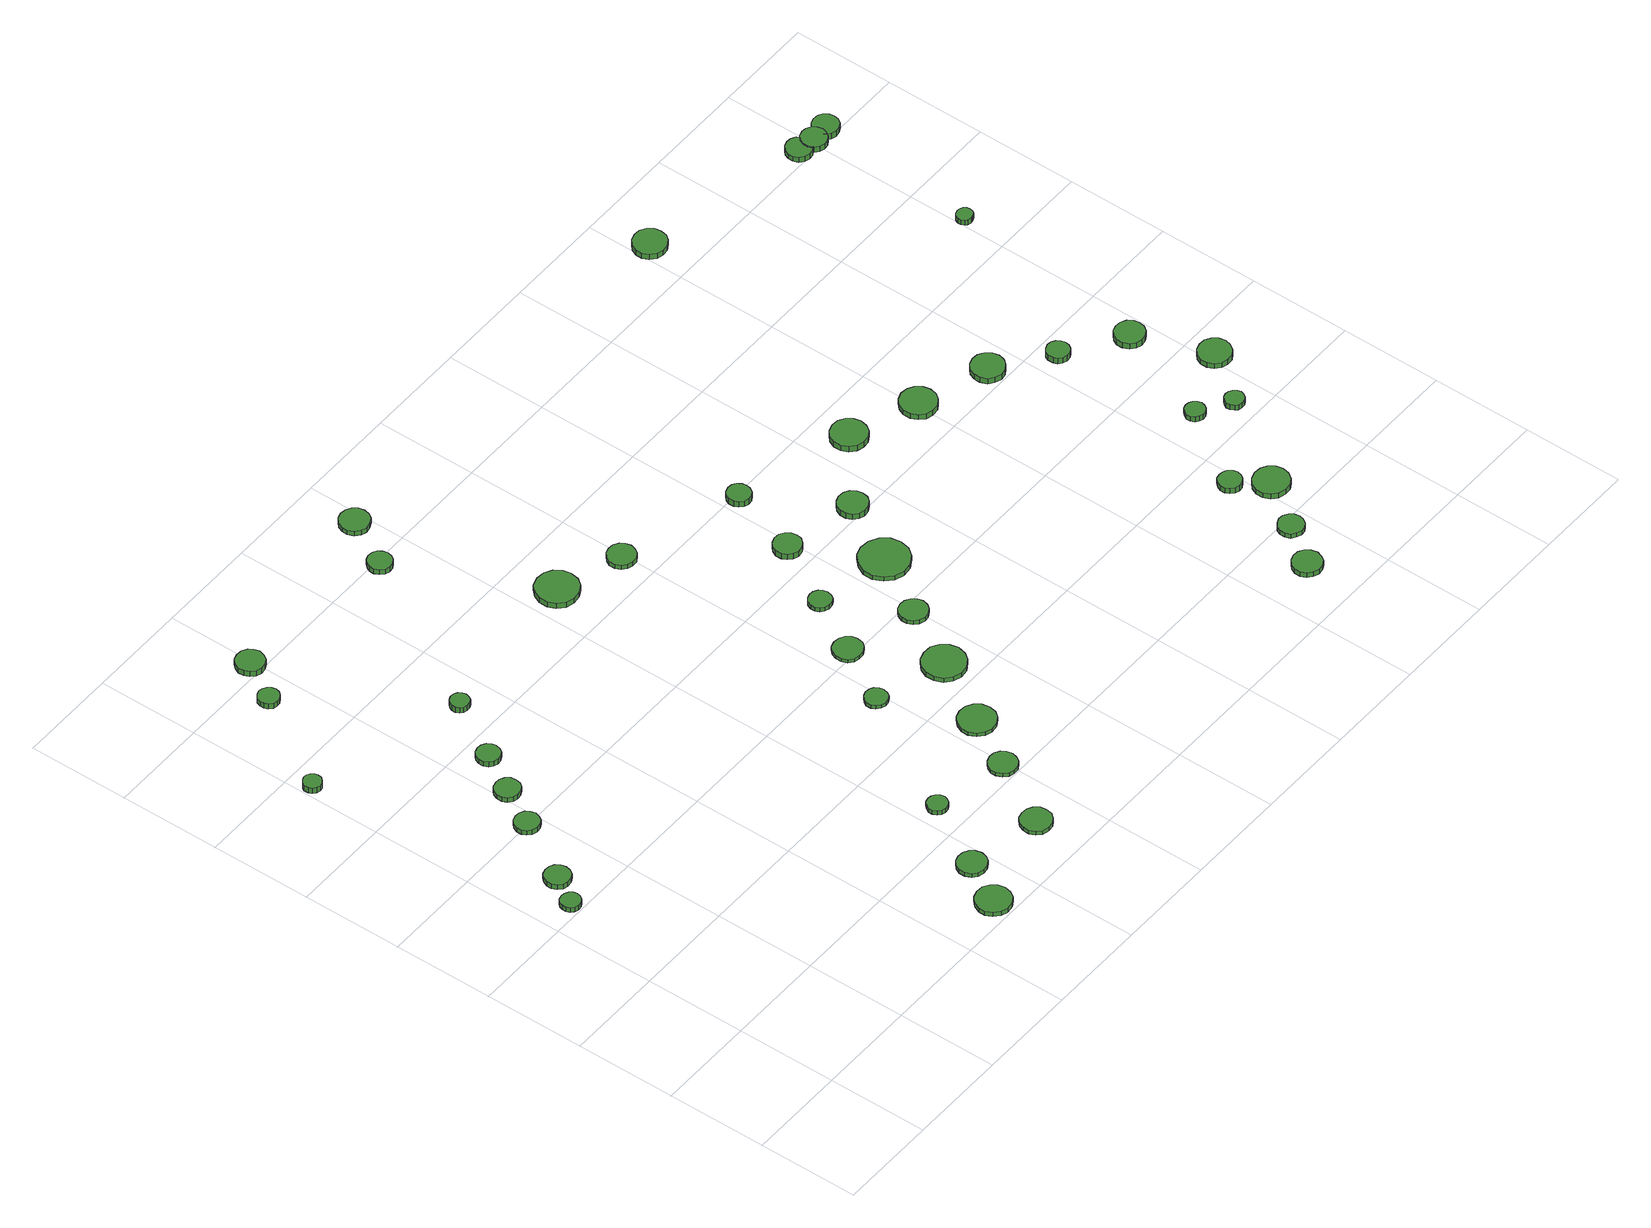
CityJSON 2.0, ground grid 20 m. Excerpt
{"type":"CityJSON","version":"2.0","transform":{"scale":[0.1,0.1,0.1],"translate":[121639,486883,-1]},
"CityObjects":{
"tree1":{"type":"SolitaryVegetationObject","attributes":{"function":"something"},"geometry":[{"type":"MultiSurface","lod":"1","boundaries":[[[0,1,2,3,4,5,6,7,8,9,10,11,12,13,14]],[[15,16,17,18,19,20,21,22,23,24,25,26,27,28,29]],[[0,29,28,1]],[[1,28,27,2]],[[2,27,26,3]],[[3,26,25,4]],[[4,25,24,5]],[[5,24,23,6]],[[6,23,22,7]],[[7,22,21,8]],[[8,21,20,9]],[[9,20,19,10]],[[10,19,18,11]],[[11,18,17,12]],[[12,17,16,13]],[[13,16,15,14]],[[14,15,29,0]]]}]},
"tree2":{"type":"SolitaryVegetationObject","attributes":{"function":"something"},"geometry":[{"type":"MultiSurface","lod":"1","boundaries":[[[30,31,32,33,34,35,36,37,38,39,40,41,42,43,44]],[[45,46,47,48,49,50,51,52,53,54,55,56,57,58,59]],[[30,59,58,31]],[[31,58,57,32]],[[32,57,56,33]],[[33,56,55,34]],[[34,55,54,35]],[[35,54,53,36]],[[36,53,52,37]],[[37,52,51,38]],[[38,51,50,39]],[[39,50,49,40]],[[40,49,48,41]],[[41,48,47,42]],[[42,47,46,43]],[[43,46,45,44]],[[44,45,59,30]]]}]},
"tree3":{"type":"SolitaryVegetationObject","attributes":{"function":"something"},"geometry":[{"type":"MultiSurface","lod":"1","boundaries":[[[60,61,62,63,64,65,66,67,68,69,70,71,72,73,74]],[[75,76,77,78,79,80,81,82,83,84,85,86,87,88,89]],[[60,89,88,61]],[[61,88,87,62]],[[62,87,86,63]],[[63,86,85,64]],[[64,85,84,65]],[[65,84,83,66]],[[66,83,82,67]],[[67,82,81,68]],[[68,81,80,69]],[[69,80,79,70]],[[70,79,78,71]],[[71,78,77,72]],[[72,77,76,73]],[[73,76,75,74]],[[74,75,89,60]]]}]},
"tree4":{"type":"SolitaryVegetationObject","attributes":{"function":"something"},"geometry":[{"type":"MultiSurface","lod":"1","boundaries":[[[90,91,92,93,94,95,96,97,98,99,100,101,102,103,104]],[[105,106,107,108,109,110,111,112,113,114,115,116,117,118,119]],[[90,119,118,91]],[[91,118,117,92]],[[92,117,116,93]],[[93,116,115,94]],[[94,115,114,95]],[[95,114,113,96]],[[96,113,112,97]],[[97,112,111,98]],[[98,111,110,99]],[[99,110,109,100]],[[100,109,108,101]],[[101,108,107,102]],[[102,107,106,103]],[[103,106,105,104]],[[104,105,119,90]]]}]},
"tree5":{"type":"SolitaryVegetationObject","attributes":{"function":"something"},"geometry":[{"type":"MultiSurface","lod":"1","boundaries":[[[120,121,122,123,124,125,126,127,128,129,130,131,132,133,134]],[[135,136,137,138,139,140,141,142,143,144,145,146,147,148,149]],[[120,149,148,121]],[[121,148,147,122]],[[122,147,146,123]],[[123,146,145,124]],[[124,145,144,125]],[[125,144,143,126]],[[126,143,142,127]],[[127,142,141,128]],[[128,141,140,129]],[[129,140,139,130]],[[130,139,138,131]],[[131,138,137,132]],[[132,137,136,133]],[[133,136,135,134]],[[134,135,149,120]]]}]},
"tree6":{"type":"SolitaryVegetationObject","attributes":{"function":"something"},"geometry":[{"type":"MultiSurface","lod":"1","boundaries":[[[150,151,152,153,154,155,156,157,158,159,160,161,162,163,164]],[[165,166,167,168,169,170,171,172,173,174,175,176,177,178,179]],[[150,179,178,151]],[[151,178,177,152]],[[152,177,176,153]],[[153,176,175,154]],[[154,175,174,155]],[[155,174,173,156]],[[156,173,172,157]],[[157,172,171,158]],[[158,171,170,159]],[[159,170,169,160]],[[160,169,168,161]],[[161,168,167,162]],[[162,167,166,163]],[[163,166,165,164]],[[164,165,179,150]]]}]},
"tree7":{"type":"SolitaryVegetationObject","attributes":{"function":"something"},"geometry":[{"type":"MultiSurface","lod":"1","boundaries":[[[180,181,182,183,184,185,186,187,188,189,190,191,192,193,194]],[[195,196,197,198,199,200,201,202,203,204,205,206,207,208,209]],[[180,209,208,181]],[[181,208,207,182]],[[182,207,206,183]],[[183,206,205,184]],[[184,205,204,185]],[[185,204,203,186]],[[186,203,202,187]],[[187,202,201,188]],[[188,201,200,189]],[[189,200,199,190]],[[190,199,198,191]],[[191,198,197,192]],[[192,197,196,193]],[[193,196,195,194]],[[194,195,209,180]]]}]},
"tree8":{"type":"SolitaryVegetationObject","attributes":{"function":"something"},"geometry":[{"type":"MultiSurface","lod":"1","boundaries":[[[210,211,212,213,214,215,216,217,218,219,220,221,222,223,224]],[[225,226,227,228,229,230,231,232,233,234,235,236,237,238,239]],[[210,239,238,211]],[[211,238,237,212]],[[212,237,236,213]],[[213,236,235,214]],[[214,235,234,215]],[[215,234,233,216]],[[216,233,232,217]],[[217,232,231,218]],[[218,231,230,219]],[[219,230,229,220]],[[220,229,228,221]],[[221,228,227,222]],[[222,227,226,223]],[[223,226,225,224]],[[224,225,239,210]]]}]},
"tree9":{"type":"SolitaryVegetationObject","attributes":{"function":"something"},"geometry":[{"type":"MultiSurface","lod":"1","boundaries":[[[240,241,242,243,244,245,246,247,248,249,250,251,252,253,254]],[[255,256,257,258,259,260,261,262,263,264,265,266,267,268,269]],[[240,269,268,241]],[[241,268,267,242]],[[242,267,266,243]],[[243,266,265,244]],[[244,265,264,245]],[[245,264,263,246]],[[246,263,262,247]],[[247,262,261,248]],[[248,261,260,249]],[[249,260,259,250]],[[250,259,258,251]],[[251,258,257,252]],[[252,257,256,253]],[[253,256,255,254]],[[254,255,269,240]]]}]},
"tree10":{"type":"SolitaryVegetationObject","attributes":{"function":"something"},"geometry":[{"type":"MultiSurface","lod":"1","boundaries":[[[270,271,272,273,274,275,276,277,278,279,280,281,282,283,284]],[[285,286,287,288,289,290,291,292,293,294,295,296,297,298,299]],[[270,299,298,271]],[[271,298,297,272]],[[272,297,296,273]],[[273,296,295,274]],[[274,295,294,275]],[[275,294,293,276]],[[276,293,292,277]],[[277,292,291,278]],[[278,291,290,279]],[[279,290,289,280]],[[280,289,288,281]],[[281,288,287,282]],[[282,287,286,283]],[[283,286,285,284]],[[284,285,299,270]]]}]},
"tree11":{"type":"SolitaryVegetationObject","attributes":{"function":"something"},"geometry":[{"type":"MultiSurface","lod":"1","boundaries":[[[300,301,302,303,304,305,306,307,308,309,310,311,312,313,314]],[[315,316,317,318,319,320,321,322,323,324,325,326,327,328,329]],[[300,329,328,301]],[[301,328,327,302]],[[302,327,326,303]],[[303,326,325,304]],[[304,325,324,305]],[[305,324,323,306]],[[306,323,322,307]],[[307,322,321,308]],[[308,321,320,309]],[[309,320,319,310]],[[310,319,318,311]],[[311,318,317,312]],[[312,317,316,313]],[[313,316,315,314]],[[314,315,329,300]]]}]},
"tree12":{"type":"SolitaryVegetationObject","attributes":{"function":"something"},"geometry":[{"type":"MultiSurface","lod":"1","boundaries":[[[330,331,332,333,334,335,336,337,338,339,340,341,342,343,344]],[[345,346,347,348,349,350,351,352,353,354,355,356,357,358,359]],[[330,359,358,331]],[[331,358,357,332]],[[332,357,356,333]],[[333,356,355,334]],[[334,355,354,335]],[[335,354,353,336]],[[336,353,352,337]],[[337,352,351,338]],[[338,351,350,339]],[[339,350,349,340]],[[340,349,348,341]],[[341,348,347,342]],[[342,347,346,343]],[[343,346,345,344]],[[344,345,359,330]]]}]},
"tree13":{"type":"SolitaryVegetationObject","attributes":{"function":"something"},"geometry":[{"type":"MultiSurface","lod":"1","boundaries":[[[360,361,362,363,364,365,366,367,368,369,370,371,372,373,374]],[[375,376,377,378,379,380,381,382,383,384,385,386,387,388,389]],[[360,389,388,361]],[[361,388,387,362]],[[362,387,386,363]],[[363,386,385,364]],[[364,385,384,365]],[[365,384,383,366]],[[366,383,382,367]],[[367,382,381,368]],[[368,381,380,369]],[[369,380,379,370]],[[370,379,378,371]],[[371,378,377,372]],[[372,377,376,373]],[[373,376,375,374]],[[374,375,389,360]]]}]},
"tree14":{"type":"SolitaryVegetationObject","attributes":{"function":"something"},"geometry":[{"type":"MultiSurface","lod":"1","boundaries":[[[390,391,392,393,394,395,396,397,398,399,400,401,402,403,404]],[[405,406,407,408,409,410,411,412,413,414,415,416,417,418,419]],[[390,419,418,391]],[[391,418,417,392]],[[392,417,416,393]],[[393,416,415,394]],[[394,415,414,395]],[[395,414,413,396]],[[396,413,412,397]],[[397,412,411,398]],[[398,411,410,399]],[[399,410,409,400]],[[400,409,408,401]],[[401,408,407,402]],[[402,407,406,403]],[[403,406,405,404]],[[404,405,419,390]]]}]},
"tree15":{"type":"SolitaryVegetationObject","attributes":{"function":"something"},"geometry":[{"type":"MultiSurface","lod":"1","boundaries":[[[420,421,422,423,424,425,426,427,428,429,430,431,432,433,434]],[[435,436,437,438,439,440,441,442,443,444,445,446,447,448,449]],[[420,449,448,421]],[[421,448,447,422]],[[422,447,446,423]],[[423,446,445,424]],[[424,445,444,425]],[[425,444,443,426]],[[426,443,442,427]],[[427,442,441,428]],[[428,441,440,429]],[[429,440,439,430]],[[430,439,438,431]],[[431,438,437,432]],[[432,437,436,433]],[[433,436,435,434]],[[434,435,449,420]]]}]},
"tree16":{"type":"SolitaryVegetationObject","attributes":{"function":"something"},"geometry":[{"type":"MultiSurface","lod":"1","boundaries":[[[450,451,452,453,454,455,456,457,458,459,460,461,462,463,464]],[[465,466,467,468,469,470,471,472,473,474,475,476,477,478,479]],[[450,479,478,451]],[[451,478,477,452]],[[452,477,476,453]],[[453,476,475,454]],[[454,475,474,455]],[[455,474,473,456]],[[456,473,472,457]],[[457,472,471,458]],[[458,471,470,459]],[[459,470,469,460]],[[460,469,468,461]],[[461,468,467,462]],[[462,467,466,463]],[[463,466,465,464]],[[464,465,479,450]]]}]},
"tree17":{"type":"SolitaryVegetationObject","attributes":{"function":"something"},"geometry":[{"type":"MultiSurface","lod":"1","boundaries":[[[480,481,482,483,484,485,486,487,488,489,490,491,492,493,494]],[[495,496,497,498,499,500,501,502,503,504,505,506,507,508,509]],[[480,509,508,481]],[[481,508,507,482]],[[482,507,506,483]],[[483,506,505,484]],[[484,505,504,485]],[[485,504,503,486]],[[486,503,502,487]],[[487,502,501,488]],[[488,501,500,489]],[[489,500,499,490]],[[490,499,498,491]],[[491,498,497,492]],[[492,497,496,493]],[[493,496,495,494]],[[494,495,509,480]]]}]},
"tree18":{"type":"SolitaryVegetationObject","attributes":{"function":"something"},"geometry":[{"type":"MultiSurface","lod":"1","boundaries":[[[510,511,512,513,514,515,516,517,518,519,520,521,522,523,524]],[[525,526,527,528,529,530,531,532,533,534,535,536,537,538,539]],[[510,539,538,511]],[[511,538,537,512]],[[512,537,536,513]],[[513,536,535,514]],[[514,535,534,515]],[[515,534,533,516]],[[516,533,532,517]],[[517,532,531,518]],[[518,531,530,519]],[[519,530,529,520]],[[520,529,528,521]],[[521,528,527,522]],[[522,527,526,523]],[[523,526,525,524]],[[524,525,539,510]]]}]},
"tree19":{"type":"SolitaryVegetationObject","attributes":{"function":"something"},"geometry":[{"type":"MultiSurface","lod":"1","boundaries":[[[540,541,542,543,544,545,546,547,548,549,550,551,552,553,554]],[[555,556,557,558,559,560,561,562,563,564,565,566,567,568,569]],[[540,569,568,541]],[[541,568,567,542]],[[542,567,566,543]],[[543,566,565,544]],[[544,565,564,545]],[[545,564,563,546]],[[546,563,562,547]],[[547,562,561,548]],[[548,561,560,549]],[[549,560,559,550]],[[550,559,558,551]],[[551,558,557,552]],[[552,557,556,553]],[[553,556,555,554]],[[554,555,569,540]]]}]},
"tree20":{"type":"SolitaryVegetationObject","attributes":{"function":"something"},"geometry":[{"type":"MultiSurface","lod":"1","boundaries":[[[570,571,572,573,574,575,576,577,578,579,580,581,582,583,584]],[[585,586,587,588,589,590,591,592,593,594,595,596,597,598,599]],[[570,599,598,571]],[[571,598,597,572]],[[572,597,596,573]],[[573,596,595,574]],[[574,595,594,575]],[[575,594,593,576]],[[576,593,592,577]],[[577,592,591,578]],[[578,591,590,579]],[[579,590,589,580]],[[580,589,588,581]],[[581,588,587,582]],[[582,587,586,583]],[[583,586,585,584]],[[584,585,599,570]]]}]},
"tree21":{"type":"SolitaryVegetationObject","attributes":{"function":"something"},"geometry":[{"type":"MultiSurface","lod":"1","boundaries":[[[600,601,602,603,604,605,606,607,608,609,610,611,612,613,614]],[[615,616,617,618,619,620,621,622,623,624,625,626,627,628,629]],[[600,629,628,601]],[[601,628,627,602]],[[602,627,626,603]],[[603,626,625,604]],[[604,625,624,605]],[[605,624,623,606]],[[606,623,622,607]],[[607,622,621,608]],[[608,621,620,609]],[[609,620,619,610]],[[610,619,618,611]],[[611,618,617,612]],[[612,617,616,613]],[[613,616,615,614]],[[614,615,629,600]]]}]},
"tree22":{"type":"SolitaryVegetationObject","attributes":{"function":"something"},"geometry":[{"type":"MultiSurface","lod":"1","boundaries":[[[630,631,632,633,634,635,636,637,638,639,640,641,642,643,644]],[[645,646,647,648,649,650,651,652,653,654,655,656,657,658,659]],[[630,659,658,631]],[[631,658,657,632]],[[632,657,656,633]],[[633,656,655,634]],[[634,655,654,635]],[[635,654,653,636]],[[636,653,652,637]],[[637,652,651,638]],[[638,651,650,639]],[[639,650,649,640]],[[640,649,648,641]],[[641,648,647,642]],[[642,647,646,643]],[[643,646,645,644]],[[644,645,659,630]]]}]},
"tree23":{"type":"SolitaryVegetationObject","attributes":{"function":"something"},"geometry":[{"type":"MultiSurface","lod":"1","boundaries":[[[660,661,662,663,664,665,666,667,668,669,670,671,672,673,674]],[[675,676,677,678,679,680,681,682,683,684,685,686,687,688,689]],[[660,689,688,661]],[[661,688,687,662]],[[662,687,686,663]],[[663,686,685,664]],[[664,685,684,665]],[[665,684,683,666]],[[666,683,682,667]],[[667,682,681,668]],[[668,681,680,669]],[[669,680,679,670]],[[670,679,678,671]],[[671,678,677,672]],[[672,677,676,673]],[[673,676,675,674]],[[674,675,689,660]]]}]},
"tree24":{"type":"SolitaryVegetationObject","attributes":{"function":"something"},"geometry":[{"type":"MultiSurface","lod":"1","boundaries":[[[690,691,692,693,694,695,696,697,698,699,700,701,702,703,704]],[[705,706,707,708,709,710,711,712,713,714,715,716,717,718,719]],[[690,719,718,691]],[[691,718,717,692]],[[692,717,716,693]],[[693,716,715,694]],[[694,715,714,695]],[[695,714,713,696]],[[696,713,712,697]],[[697,712,711,698]],[[698,711,710,699]],[[699,710,709,700]],[[700,709,708,701]],[[701,708,707,702]],[[702,707,706,703]],[[703,706,705,704]],[[704,705,719,690]]]}]},
"tree25":{"type":"SolitaryVegetationObject","attributes":{"function":"something"},"geometry":[{"type":"MultiSurface","lod":"1","boundaries":[[[720,721,722,723,724,725,726,727,728,729,730,731,732,733,734]],[[735,736,737,738,739,740,741,742,743,744,745,746,747,748,749]],[[720,749,748,721]],[[721,748,747,722]],[[722,747,746,723]],[[723,746,745,724]],[[724,745,744,725]],[[725,744,743,726]],[[726,743,742,727]],[[727,742,741,728]],[[728,741,740,729]],[[729,740,739,730]],[[730,739,738,731]],[[731,738,737,732]],[[732,737,736,733]],[[733,736,735,734]],[[734,735,749,720]]]}]},
"tree26":{"type":"SolitaryVegetationObject","attributes":{"function":"something"},"geometry":[{"type":"MultiSurface","lod":"1","boundaries":[[[750,751,752,753,754,755,756,757,758,759,760,761,762,763,764]],[[765,766,767,768,769,770,771,772,773,774,775,776,777,778,779]],[[750,779,778,751]],[[751,778,777,752]],[[752,777,776,753]],[[753,776,775,754]],[[754,775,774,755]],[[755,774,773,756]],[[756,773,772,757]],[[757,772,771,758]],[[758,771,770,759]],[[759,770,769,760]],[[760,769,768,761]],[[761,768,767,762]],[[762,767,766,763]],[[763,766,765,764]],[[764,765,779,750]]]}]},
"tree27":{"type":"SolitaryVegetationObject","attributes":{"function":"something"},"geometry":[{"type":"MultiSurface","lod":"1","boundaries":[[[780,781,782,783,784,785,786,787,788,789,790,791,792,793,794]],[[795,796,797,798,799,800,801,802,803,804,805,806,807,808,809]],[[780,809,808,781]],[[781,808,807,782]],[[782,807,806,783]],[[783,806,805,784]],[[784,805,804,785]],[[785,804,803,786]],[[786,803,802,787]],[[787,802,801,788]],[[788,801,800,789]],[[789,800,799,790]],[[790,799,798,791]],[[791,798,797,792]],[[792,797,796,793]],[[793,796,795,794]],[[794,795,809,780]]]}]},
"tree28":{"type":"SolitaryVegetationObject","attributes":{"function":"something"},"geometry":[{"type":"MultiSurface","lod":"1","boundaries":[[[810,811,812,813,814,815,816,817,818,819,820,821,822,823,824]],[[825,826,827,828,829,830,831,832,833,834,835,836,837,838,839]],[[810,839,838,811]],[[811,838,837,812]],[[812,837,836,813]],[[813,836,835,814]],[[814,835,834,815]],[[815,834,833,816]],[[816,833,832,817]],[[817,832,831,818]],[[818,831,830,819]],[[819,830,829,820]],[[820,829,828,821]],[[821,828,827,822]],[[822,827,826,823]],[[823,826,825,824]],[[824,825,839,810]]]}]},
"tree29":{"type":"SolitaryVegetationObject","attributes":{"function":"something"},"geometry":[{"type":"MultiSurface","lod":"1","boundaries":[[[840,841,842,843,844,845,846,847,848,849,850,851,852,853,854]],[[855,856,857,858,859,860,861,862,863,864,865,866,867,868,869]],[[840,869,868,841]],[[841,868,867,842]],[[842,867,866,843]],[[843,866,865,844]],[[844,865,864,845]],[[845,864,863,846]],[[846,863,862,847]],[[847,862,861,848]],[[848,861,860,849]],[[849,860,859,850]],[[850,859,858,851]],[[851,858,857,852]],[[852,857,856,853]],[[853,856,855,854]],[[854,855,869,840]]]}]},
"tree30":{"type":"SolitaryVegetationObject","attributes":{"function":"something"},"geometry":[{"type":"MultiSurface","lod":"1","boundaries":[[[870,871,872,873,874,875,876,877,878,879,880,881,882,883,884]],[[885,886,887,888,889,890,891,892,893,894,895,896,897,898,899]],[[870,899,898,871]],[[871,898,897,872]],[[872,897,896,873]],[[873,896,895,874]],[[874,895,894,875]],[[875,894,893,876]],[[876,893,892,877]],[[877,892,891,878]],[[878,891,890,879]],[[879,890,889,880]],[[880,889,888,881]],[[881,888,887,882]],[[882,887,886,883]],[[883,886,885,884]],[[884,885,899,870]]]}]},
"tree31":{"type":"SolitaryVegetationObject","attributes":{"function":"something"},"geometry":[{"type":"MultiSurface","lod":"1","boundaries":[[[900,901,902,903,904,905,906,907,908,909,910,911,912,913,914]],[[915,916,917,918,919,920,921,922,923,924,925,926,927,928,929]],[[900,929,928,901]],[[901,928,927,902]],[[902,927,926,903]],[[903,926,925,904]],[[904,925,924,905]],[[905,924,923,906]],[[906,923,922,907]],[[907,922,921,908]],[[908,921,920,909]],[[909,920,919,910]],[[910,919,918,911]],[[911,918,917,912]],[[912,917,916,913]],[[913,916,915,914]],[[914,915,929,900]]]}]},
"tree32":{"type":"SolitaryVegetationObject","attributes":{"function":"something"},"geometry":[{"type":"MultiSurface","lod":"1","boundaries":[[[930,931,932,933,934,935,936,937,938,939,940,941,942,943,944]],[[945,946,947,948,949,950,951,952,953,954,955,956,957,958,959]],[[930,959,958,931]],[[931,958,957,932]],[[932,957,956,933]],[[933,956,955,934]],[[934,955,954,935]],[[935,954,953,936]],[[936,953,952,937]],[[937,952,951,938]],[[938,951,950,939]],[[939,950,949,940]],[[940,949,948,941]],[[941,948,947,942]],[[942,947,946,943]],[[943,946,945,944]],[[944,945,959,930]]]}]},
"tree33":{"type":"SolitaryVegetationObject","attributes":{"function":"something"},"geometry":[{"type":"MultiSurface","lod":"1","boundaries":[[[960,961,962,963,964,965,966,967,968,969,970,971,972,973,974]],[[975,976,977,978,979,980,981,982,983,984,985,986,987,988,989]],[[960,989,988,961]],[[961,988,987,962]],[[962,987,986,963]],[[963,986,985,964]],[[964,985,984,965]],[[965,984,983,966]],[[966,983,982,967]],[[967,982,981,968]],[[968,981,980,969]],[[969,980,979,970]],[[970,979,978,971]],[[971,978,977,972]],[[972,977,976,973]],[[973,976,975,974]],[[974,975,989,960]]]}]},
"tree34":{"type":"SolitaryVegetationObject","attributes":{"function":"something"},"geometry":[{"type":"MultiSurface","lod":"1","boundaries":[[[990,991,992,993,994,995,996,997,998,999,1000,1001,1002,1003,1004]],[[1005,1006,1007,1008,1009,1010,1011,1012,1013,1014,1015,1016,1017,1018,1019]],[[990,1019,1018,991]],[[991,1018,1017,992]],[[992,1017,1016,993]],[[993,1016,1015,994]],[[994,1015,1014,995]],[[995,1014,1013,996]],[[996,1013,1012,997]],[[997,1012,1011,998]],[[998,1011,1010,999]],[[999,1010,1009,1000]],[[1000,1009,1008,1001]],[[1001,1008,1007,1002]],[[1002,1007,1006,1003]],[[1003,1006,1005,1004]],[[1004,1005,1019,990]]]}]},
"tree35":{"type":"SolitaryVegetationObject","attributes":{"function":"something"},"geometry":[{"type":"MultiSurface","lod":"1","boundaries":[[[1020,1021,1022,1023,1024,1025,1026,1027,1028,1029,1030,1031,1032,1033,1034]],[[1035,1036,1037,1038,1039,1040,1041,1042,1043,1044,1045,1046,1047,1048,1049]],[[1020,1049,1048,1021]],[[1021,1048,1047,1022]],[[1022,1047,1046,1023]],[[1023,1046,1045,1024]],[[1024,1045,1044,1025]],[[1025,1044,1043,1026]],[[1026,1043,1042,1027]],[[1027,1042,1041,1028]],[[1028,1041,1040,1029]],[[1029,1040,1039,1030]],[[1030,1039,1038,1031]],[[1031,1038,1037,1032]],[[1032,1037,1036,1033]],[[1033,1036,1035,1034]],[[1034,1035,1049,1020]]]}]},
"tree36":{"type":"SolitaryVegetationObject","attributes":{"function":"something"},"geometry":[{"type":"MultiSurface","lod":"1","boundaries":[[[1050,1051,1052,1053,1054,1055,1056,1057,1058,1059,1060,1061,1062,1063,1064]],[[1065,1066,1067,1068,1069,1070,1071,1072,1073,1074,1075,1076,1077,1078,1079]],[[1050,1079,1078,1051]],[[1051,1078,1077,1052]],[[1052,1077,1076,1053]],[[1053,1076,1075,1054]],[[1054,1075,1074,1055]],[[1055,1074,1073,1056]],[[1056,1073,1072,1057]],[[1057,1072,1071,1058]],[[1058,1071,1070,1059]],[[1059,1070,1069,1060]],[[1060,1069,1068,1061]],[[1061,1068,1067,1062]],[[1062,1067,1066,1063]],[[1063,1066,1065,1064]],[[1064,1065,1079,1050]]]}]},
"tree37":{"type":"SolitaryVegetationObject","attributes":{"function":"something"},"geometry":[{"type":"MultiSurface","lod":"1","boundaries":[[[1080,1081,1082,1083,1084,1085,1086,1087,1088,1089,1090,1091,1092,1093,1094]],[[1095,1096,1097,1098,1099,1100,1101,1102,1103,1104,1105,1106,1107,1108,1109]],[[1080,1109,1108,1081]],[[1081,1108,1107,1082]],[[1082,1107,1106,1083]],[[1083,1106,1105,1084]],[[1084,1105,1104,1085]],[[1085,1104,1103,1086]],[[1086,1103,1102,1087]],[[1087,1102,1101,1088]],[[1088,1101,1100,1089]],[[1089,1100,1099,1090]],[[1090,1099,1098,1091]],[[1091,1098,1097,1092]],[[1092,1097,1096,1093]],[[1093,1096,1095,1094]],[[1094,1095,1109,1080]]]}]},
"tree38":{"type":"SolitaryVegetationObject","attributes":{"function":"something"},"geometry":[{"type":"MultiSurface","lod":"1","boundaries":[[[1110,1111,1112,1113,1114,1115,1116,1117,1118,1119,1120,1121,1122,1123,1124]],[[1125,1126,1127,1128,1129,1130,1131,1132,1133,1134,1135,1136,1137,1138,1139]],[[1110,1139,1138,1111]],[[1111,1138,1137,1112]],[[1112,1137,1136,1113]],[[1113,1136,1135,1114]],[[1114,1135,1134,1115]],[[1115,1134,1133,1116]],[[1116,1133,1132,1117]],[[1117,1132,1131,1118]],[[1118,1131,1130,1119]],[[1119,1130,1129,1120]],[[1120,1129,1128,1121]],[[1121,1128,1127,1122]],[[1122,1127,1126,1123]],[[1123,1126,1125,1124]],[[1124,1125,1139,1110]]]}]},
"tree39":{"type":"SolitaryVegetationObject","attributes":{"function":"something"},"geometry":[{"type":"MultiSurface","lod":"1","boundaries":[[[1140,1141,1142,1143,1144,1145,1146,1147,1148,1149,1150,1151,1152,1153,1154]],[[1155,1156,1157,1158,1159,1160,1161,1162,1163,1164,1165,1166,1167,1168,1169]],[[1140,1169,1168,1141]],[[1141,1168,1167,1142]],[[1142,1167,1166,1143]],[[1143,1166,1165,1144]],[[1144,1165,1164,1145]],[[1145,1164,1163,1146]],[[1146,1163,1162,1147]],[[1147,1162,1161,1148]],[[1148,1161,1160,1149]],[[1149,1160,1159,1150]],[[1150,1159,1158,1151]],[[1151,1158,1157,1152]],[[1152,1157,1156,1153]],[[1153,1156,1155,1154]],[[1154,1155,1169,1140]]]}]},
"tree40":{"type":"SolitaryVegetationObject","attributes":{"function":"something"},"geometry":[{"type":"MultiSurface","lod":"1","boundaries":[[[1170,1171,1172,1173,1174,1175,1176,1177,1178,1179,1180,1181,1182,1183,1184]],[[1185,1186,1187,1188,1189,1190,1191,1192,1193,1194,1195,1196,1197,1198,1199]],[[1170,1199,1198,1171]],[[1171,1198,1197,1172]],[[1172,1197,1196,1173]],[[1173,1196,1195,1174]],[[1174,1195,1194,1175]],[[1175,1194,1193,1176]],[[1176,1193,1192,1177]],[[1177,1192,1191,1178]],[[1178,1191,1190,1179]],[[1179,1190,1189,1180]],[[1180,1189,1188,1181]],[[1181,1188,1187,1182]],[[1182,1187,1186,1183]],[[1183,1186,1185,1184]],[[1184,1185,1199,1170]]]}]},
"tree41":{"type":"SolitaryVegetationObject","attributes":{"function":"something"},"geometry":[{"type":"MultiSurface","lod":"1","boundaries":[[[1200,1201,1202,1203,1204,1205,1206,1207,1208,1209,1210,1211,1212,1213,1214]],[[1215,1216,1217,1218,1219,1220,1221,1222,1223,1224,1225,1226,1227,1228,1229]],[[1200,1229,1228,1201]],[[1201,1228,1227,1202]],[[1202,1227,1226,1203]],[[1203,1226,1225,1204]],[[1204,1225,1224,1205]],[[1205,1224,1223,1206]],[[1206,1223,1222,1207]],[[1207,1222,1221,1208]],[[1208,1221,1220,1209]],[[1209,1220,1219,1210]],[[1210,1219,1218,1211]],[[1211,1218,1217,1212]],[[1212,1217,1216,1213]],[[1213,1216,1215,1214]],[[1214,1215,1229,1200]]]}]},
"tree42":{"type":"SolitaryVegetationObject","attributes":{"function":"something"},"geometry":[{"type":"MultiSurface","lod":"1","boundaries":[[[1230,1231,1232,1233,1234,1235,1236,1237,1238,1239,1240,1241,1242,1243,1244]],[[1245,1246,1247,1248,1249,1250,1251,1252,1253,1254,1255,1256,1257,1258,1259]],[[1230,1259,1258,1231]],[[1231,1258,1257,1232]],[[1232,1257,1256,1233]],[[1233,1256,1255,1234]],[[1234,1255,1254,1235]],[[1235,1254,1253,1236]],[[1236,1253,1252,1237]],[[1237,1252,1251,1238]],[[1238,1251,1250,1239]],[[1239,1250,1249,1240]],[[1240,1249,1248,1241]],[[1241,1248,1247,1242]],[[1242,1247,1246,1243]],[[1243,1246,1245,1244]],[[1244,1245,1259,1230]]]}]},
"tree43":{"type":"SolitaryVegetationObject","attributes":{"function":"something"},"geometry":[{"type":"MultiSurface","lod":"1","boundaries":[[[1260,1261,1262,1263,1264,1265,1266,1267,1268,1269,1270,1271,1272,1273,1274]],[[1275,1276,1277,1278,1279,1280,1281,1282,1283,1284,1285,1286,1287,1288,1289]],[[1260,1289,1288,1261]],[[1261,1288,1287,1262]],[[1262,1287,1286,1263]],[[1263,1286,1285,1264]],[[1264,1285,1284,1265]],[[1265,1284,1283,1266]],[[1266,1283,1282,1267]],[[1267,1282,1281,1268]],[[1268,1281,1280,1269]],[[1269,1280,1279,1270]],[[1270,1279,1278,1271]],[[1271,1278,1277,1272]],[[1272,1277,1276,1273]],[[1273,1276,1275,1274]],[[1274,1275,1289,1260]]]}]},
"tree44":{"type":"SolitaryVegetationObject","attributes":{"function":"something"},"geometry":[{"type":"MultiSurface","lod":"1","boundaries":[[[1290,1291,1292,1293,1294,1295,1296,1297,1298,1299,1300,1301,1302,1303,1304]],[[1305,1306,1307,1308,1309,1310,1311,1312,1313,1314,1315,1316,1317,1318,1319]],[[1290,1319,1318,1291]],[[1291,1318,1317,1292]],[[1292,1317,1316,1293]],[[1293,1316,1315,1294]],[[1294,1315,1314,1295]],[[1295,1314,1313,1296]],[[1296,1313,1312,1297]],[[1297,1312,1311,1298]],[[1298,1311,1310,1299]],[[1299,1310,1309,1300]],[[1300,1309,1308,1301]],[[1301,1308,1307,1302]],[[1302,1307,1306,1303]],[[1303,1306,1305,1304]],[[1304,1305,1319,1290]]]}]},
"tree45":{"type":"SolitaryVegetationObject","attributes":{"function":"something"},"geometry":[{"type":"MultiSurface","lod":"1","boundaries":[[[1320,1321,1322,1323,1324,1325,1326,1327,1328,1329,1330,1331,1332,1333,1334]],[[1335,1336,1337,1338,1339,1340,1341,1342,1343,1344,1345,1346,1347,1348,1349]],[[1320,1349,1348,1321]],[[1321,1348,1347,1322]],[[1322,1347,1346,1323]],[[1323,1346,1345,1324]],[[1324,1345,1344,1325]],[[1325,1344,1343,1326]],[[1326,1343,1342,1327]],[[1327,1342,1341,1328]],[[1328,1341,1340,1329]],[[1329,1340,1339,1330]],[[1330,1339,1338,1331]],[[1331,1338,1337,1332]],[[1332,1337,1336,1333]],[[1333,1336,1335,1334]],[[1334,1335,1349,1320]]]}]}
},
"vertices":[
[86,623,17],[84,631,17],[79,637,17],[72,641,17],[64,642,17],[56,640,17],[50,634,17],[47,627,17],[47,619,17],[50,611,17],[56,606,17],[64,603,17],[72,604,17],[79,608,17],[84,615,17],[84,615,6],[79,608,6],[72,604,6],[64,603,6],[56,606,6],[50,611,6],[47,619,6],[47,627,6],[50,634,6],[56,640,6],[64,642,6],[72,641,6],[79,637,6],[84,631,6],[86,623,6],
[126,678,17],[124,688,17],[118,697,17],[109,702,17],[98,703,17],[88,700,17],[81,693,17],[76,683,17],[76,673,17],[81,663,17],[88,656,17],[98,653,17],[109,654,17],[118,659,17],[124,668,17],[124,668,6],[118,659,6],[109,654,6],[98,653,6],[88,656,6],[81,663,6],[76,673,6],[76,683,6],[81,693,6],[88,700,6],[98,703,6],[109,702,6],[118,697,6],[124,688,6],[126,678,6],
[40,1156,19],[39,1163,19],[34,1169,19],[28,1173,19],[21,1174,19],[14,1171,19],[8,1166,19],[5,1160,19],[5,1152,19],[8,1145,19],[14,1140,19],[21,1138,19],[28,1139,19],[34,1143,19],[39,1149,19],[39,1149,6],[34,1143,6],[28,1139,6],[21,1138,6],[14,1140,6],[8,1145,6],[5,1152,6],[5,1160,6],[8,1166,6],[14,1171,6],[21,1174,6],[28,1173,6],[34,1169,6],[39,1163,6],[40,1156,6],
[198,800,17],[195,810,17],[190,818,17],[181,823,17],[171,824,17],[161,821,17],[154,814,17],[150,805,17],[150,795,17],[154,786,17],[161,779,17],[171,776,17],[181,777,17],[190,782,17],[195,790,17],[195,790,6],[190,782,6],[181,777,6],[171,776,6],[161,779,6],[154,786,6],[150,795,6],[150,805,6],[154,814,6],[161,821,6],[171,824,6],[181,823,6],[190,818,6],[195,810,6],[198,800,6],
[242,876,17],[240,887,17],[234,895,17],[225,900,17],[215,901,17],[205,898,17],[197,891,17],[193,882,17],[193,871,17],[197,862,17],[205,855,17],[215,852,17],[225,853,17],[234,858,17],[240,866,17],[240,866,6],[234,858,6],[225,853,6],[215,852,6],[205,855,6],[197,862,6],[193,871,6],[193,882,6],[197,891,6],[205,898,6],[215,901,6],[225,900,6],[234,895,6],[240,887,6],[242,876,6],
[551,39,16],[548,53,16],[540,64,16],[528,72,16],[513,73,16],[500,69,16],[489,59,16],[483,46,16],[483,32,16],[489,19,16],[500,9,16],[513,5,16],[528,6,16],[540,13,16],[548,25,16],[548,25,6],[540,13,6],[528,6,6],[513,5,6],[500,9,6],[489,19,6],[483,32,6],[483,46,6],[489,59,6],[500,69,6],[513,73,6],[528,72,6],[540,64,6],[548,53,6],[551,39,6],
[162,1342,20],[160,1350,20],[155,1357,20],[147,1362,20],[139,1363,20],[131,1360,20],[124,1354,20],[121,1346,20],[121,1338,20],[124,1330,20],[131,1324,20],[139,1322,20],[147,1322,20],[155,1327,20],[160,1334,20],[160,1334,8],[155,1327,8],[147,1322,8],[139,1322,8],[131,1324,8],[124,1330,8],[121,1338,8],[121,1346,8],[124,1354,8],[131,1360,8],[139,1363,8],[147,1362,8],[155,1357,8],[160,1350,8],[162,1342,8],
[287,954,18],[285,963,18],[280,971,18],[271,976,18],[262,977,18],[253,974,18],[246,968,18],[242,959,18],[242,949,18],[246,940,18],[253,934,18],[262,931,18],[271,932,18],[280,937,18],[285,945,18],[285,945,6],[280,937,6],[271,932,6],[262,931,6],[253,934,6],[246,940,6],[242,949,6],[242,959,6],[246,968,6],[253,974,6],[262,977,6],[271,976,6],[280,971,6],[285,963,6],[287,954,6],
[594,123,16],[591,135,16],[584,144,16],[574,150,16],[562,151,16],[551,148,16],[542,140,16],[537,129,16],[537,117,16],[542,106,16],[551,98,16],[562,95,16],[574,96,16],[584,102,16],[591,111,16],[591,111,7],[584,102,7],[574,96,7],[562,95,7],[551,98,7],[542,106,7],[537,117,7],[537,129,7],[542,140,7],[551,148,7],[562,151,7],[574,150,7],[584,144,7],[591,135,7],[594,123,7],
[219,1421,19],[216,1432,19],[210,1441,19],[200,1447,19],[188,1448,19],[177,1445,19],[169,1437,19],[164,1426,19],[164,1415,19],[169,1405,19],[177,1397,19],[188,1393,19],[200,1395,19],[210,1400,19],[216,1410,19],[216,1410,6],[210,1400,6],[200,1395,6],[188,1393,6],[177,1397,6],[169,1405,6],[164,1415,6],[164,1426,6],[169,1437,6],[177,1445,6],[188,1448,6],[200,1447,6],[210,1441,6],[216,1432,6],[219,1421,6],
[350,1068,24],[348,1076,24],[344,1082,24],[337,1086,24],[329,1087,24],[322,1084,24],[316,1079,24],[313,1072,24],[313,1064,24],[316,1057,24],[322,1052,24],[329,1050,24],[337,1051,24],[344,1054,24],[348,1061,24],[348,1061,11],[344,1054,11],[337,1051,11],[329,1050,11],[322,1052,11],[316,1057,11],[313,1064,11],[313,1072,11],[316,1079,11],[322,1084,11],[329,1087,11],[337,1086,11],[344,1082,11],[348,1076,11],[350,1068,11],
[663,258,17],[661,266,17],[656,273,17],[649,277,17],[641,278,17],[633,276,17],[627,270,17],[623,262,17],[623,254,17],[627,246,17],[633,241,17],[641,238,17],[649,239,17],[656,243,17],[661,250,17],[661,250,7],[656,243,7],[649,239,7],[641,238,7],[633,241,7],[627,246,7],[623,254,7],[623,262,7],[627,270,7],[633,276,7],[641,278,7],[649,277,7],[656,273,7],[661,266,7],[663,258,7],
[746,98,16],[744,110,16],[736,120,16],[726,126,16],[713,127,16],[701,124,16],[692,115,16],[687,104,16],[687,91,16],[692,80,16],[701,71,16],[713,68,16],[726,69,16],[736,75,16],[744,85,16],[744,85,7],[736,75,7],[726,69,7],[713,68,7],[701,71,7],[692,80,7],[687,91,7],[687,104,7],[692,115,7],[701,124,7],[713,127,7],[726,126,7],[736,120,7],[744,110,7],[746,98,7],
[820,228,15],[817,240,15],[811,249,15],[801,255,15],[789,256,15],[778,252,15],[770,245,15],[765,234,15],[765,223,15],[770,212,15],[778,204,15],[789,201,15],[801,202,15],[811,208,15],[817,217,15],[817,217,7],[811,208,7],[801,202,7],[789,201,7],[778,204,7],[770,212,7],[765,223,7],[765,234,7],[770,245,7],[778,252,7],[789,256,7],[801,255,7],[811,249,7],[817,240,7],[820,228,7],
[807,501,16],[805,510,16],[800,518,16],[792,522,16],[783,523,16],[774,520,16],[767,514,16],[763,506,16],[763,496,16],[767,488,16],[774,482,16],[783,479,16],[792,480,16],[800,484,16],[805,492,16],[805,492,8],[800,484,8],[792,480,8],[783,479,8],[774,482,8],[767,488,8],[763,496,8],[763,506,8],[767,514,8],[774,520,8],[783,523,8],[792,522,8],[800,518,8],[805,510,8],[807,501,8],
[543,1387,22],[541,1397,22],[536,1405,22],[527,1410,22],[517,1411,22],[508,1408,22],[501,1401,22],[497,1392,22],[497,1383,22],[501,1374,22],[508,1367,22],[517,1364,22],[527,1365,22],[536,1370,22],[541,1378,22],[541,1378,10],[536,1370,10],[527,1365,10],[517,1364,10],[508,1367,10],[501,1374,10],[497,1383,10],[497,1392,10],[501,1401,10],[508,1408,10],[517,1411,10],[527,1410,10],[536,1405,10],[541,1397,10],[543,1387,10],
[886,329,15],[883,344,15],[874,356,15],[861,364,15],[846,365,15],[832,361,15],[821,351,15],[814,337,15],[814,322,15],[821,308,15],[832,298,15],[846,293,15],[861,295,15],[874,302,15],[883,314,15],[883,314,7],[874,302,7],[861,295,7],[846,293,7],[832,298,7],[821,308,7],[814,322,7],[814,337,7],[821,351,7],[832,361,7],[846,365,7],[861,364,7],[874,356,7],[883,344,7],[886,329,7],
[700,1105,18],[697,1122,18],[687,1136,18],[672,1144,18],[655,1146,18],[638,1141,18],[626,1129,18],[619,1114,18],[619,1096,18],[626,1081,18],[638,1069,18],[655,1064,18],[672,1066,18],[687,1074,18],[697,1088,18],[697,1088,6],[687,1074,6],[672,1066,6],[655,1064,6],[638,1069,6],[626,1081,6],[619,1096,6],[619,1114,6],[626,1129,6],[638,1141,6],[655,1146,6],[672,1144,6],[687,1136,6],[697,1122,6],[700,1105,6],
[605,1486,17],[603,1498,17],[596,1507,17],[585,1513,17],[573,1515,17],[562,1511,17],[553,1503,17],[548,1492,17],[548,1480,17],[553,1469,17],[562,1461,17],[573,1457,17],[585,1459,17],[596,1465,17],[603,1474,17],[603,1474,6],[596,1465,6],[585,1459,6],[573,1457,6],[562,1461,6],[553,1469,6],[548,1480,6],[548,1492,6],[553,1503,6],[562,1511,6],[573,1515,6],[585,1513,6],[596,1507,6],[603,1498,6],[605,1486,6],
[879,613,15],[877,625,15],[870,634,15],[859,640,15],[847,641,15],[836,638,15],[827,630,15],[823,619,15],[823,607,15],[827,596,15],[836,588,15],[847,585,15],[859,586,15],[870,592,15],[877,601,15],[877,601,7],[870,592,7],[859,586,7],[847,585,7],[836,588,7],[827,596,7],[823,607,7],[823,619,7],[827,630,7],[836,638,7],[847,641,7],[859,640,7],[870,634,7],[877,625,7],[879,613,7],
[967,459,17],[963,476,17],[953,490,17],[938,499,17],[921,500,17],[904,495,17],[891,483,17],[884,468,17],[884,450,17],[891,434,17],[904,423,17],[921,417,17],[938,419,17],[953,428,17],[963,442,17],[963,442,7],[953,428,7],[938,419,7],[921,417,7],[904,423,7],[891,434,7],[884,450,7],[884,468,7],[891,483,7],[904,495,7],[921,500,7],[938,499,7],[953,490,7],[963,476,7],[967,459,7],
[820,1065,16],[817,1076,16],[811,1085,16],[801,1091,16],[789,1092,16],[779,1089,16],[770,1081,16],[765,1071,16],[765,1059,16],[770,1049,16],[779,1041,16],[789,1038,16],[801,1039,16],[811,1045,16],[817,1054,16],[817,1054,6],[811,1045,6],[801,1039,6],[789,1038,6],[779,1041,6],[770,1049,6],[765,1059,6],[765,1071,6],[770,1081,6],[779,1089,6],[789,1092,6],[801,1091,6],[811,1085,6],[817,1076,6],[820,1065,6],
[938,724,15],[936,733,15],[931,740,15],[923,745,15],[914,746,15],[905,743,15],[898,737,15],[894,728,15],[894,719,15],[898,711,15],[905,705,15],[914,702,15],[923,703,15],[931,707,15],[936,715,15],[936,715,6],[931,707,6],[923,703,6],[914,702,6],[905,705,6],[898,711,6],[894,719,6],[894,728,6],[898,737,6],[905,743,6],[914,746,6],[923,745,6],[931,740,6],[936,733,6],[938,724,6],
[1022,579,15],[1019,590,15],[1012,599,15],[1002,605,15],[991,606,15],[980,603,15],[972,595,15],[967,584,15],[967,573,15],[972,562,15],[980,555,15],[991,551,15],[1002,552,15],[1012,558,15],[1019,567,15],[1019,567,6],[1012,558,6],[1002,552,6],[991,551,6],[980,555,6],[972,562,6],[967,573,6],[967,584,6],[972,595,6],[980,603,6],[991,606,6],[1002,605,6],[1012,599,6],[1019,590,6],[1022,579,6],
[1013,849,19],[1011,860,19],[1004,869,19],[995,875,19],[983,876,19],[973,872,19],[965,865,19],[960,855,19],[960,843,19],[965,833,19],[973,826,19],[983,822,19],[995,824,19],[1004,829,19],[1011,838,19],[1011,838,6],[1004,829,6],[995,824,6],[983,822,6],[973,826,6],[965,833,6],[960,843,6],[960,855,6],[965,865,6],[973,872,6],[983,876,6],[995,875,6],[1004,869,6],[1011,860,6],[1013,849,6],
[1112,696,16],[1108,716,16],[1096,732,16],[1078,742,16],[1058,744,16],[1039,738,16],[1025,724,16],[1016,706,16],[1016,686,16],[1025,668,16],[1039,654,16],[1058,648,16],[1078,650,16],[1096,660,16],[1108,676,16],[1108,676,6],[1096,660,6],[1078,650,6],[1058,648,6],[1039,654,6],[1025,668,6],[1016,686,6],[1016,706,6],[1025,724,6],[1039,738,6],[1058,744,6],[1078,742,6],[1096,732,6],[1108,716,6],[1112,696,6],
[1054,990,22],[1052,999,22],[1047,1007,22],[1039,1012,22],[1029,1013,22],[1020,1010,22],[1013,1004,22],[1009,995,22],[1009,985,22],[1013,977,22],[1020,970,22],[1029,967,22],[1039,968,22],[1047,973,22],[1052,981,22],[1052,981,9],[1047,973,9],[1039,968,9],[1029,967,9],[1020,970,9],[1013,977,9],[1009,985,9],[1009,995,9],[1013,1004,9],[1020,1010,9],[1029,1013,9],[1039,1012,9],[1047,1007,9],[1052,999,9],[1054,990,9],
[1163,819,20],[1161,831,20],[1154,841,20],[1143,847,20],[1131,848,20],[1120,844,20],[1111,836,20],[1106,825,20],[1106,813,20],[1111,802,20],[1120,794,20],[1131,790,20],[1143,792,20],[1154,798,20],[1161,807,20],[1161,807,7],[1154,798,7],[1143,792,7],[1131,790,7],[1120,794,7],[1111,802,7],[1106,813,7],[1106,825,7],[1111,836,7],[1120,844,7],[1131,848,7],[1143,847,7],[1154,841,7],[1161,831,7],[1163,819,7],
[1532,103,17],[1529,115,17],[1522,125,17],[1512,131,17],[1500,132,17],[1489,128,17],[1480,120,17],[1475,109,17],[1475,97,17],[1480,87,17],[1489,79,17],[1500,75,17],[1512,76,17],[1522,82,17],[1529,92,17],[1529,92,6],[1522,82,6],[1512,76,6],[1500,75,6],[1489,79,6],[1480,87,6],[1475,97,6],[1475,109,6],[1480,120,6],[1489,128,6],[1500,132,6],[1512,131,6],[1522,125,6],[1529,115,6],[1532,103,6],
[1302,928,19],[1299,943,19],[1291,954,19],[1278,962,19],[1264,963,19],[1250,959,19],[1239,949,19],[1233,936,19],[1233,921,19],[1239,908,19],[1250,898,19],[1264,894,19],[1278,895,19],[1291,902,19],[1299,914,19],[1299,914,6],[1291,902,6],[1278,895,6],[1264,894,6],[1250,898,6],[1239,908,6],[1233,921,6],[1233,936,6],[1239,949,6],[1250,959,6],[1264,963,6],[1278,962,6],[1291,954,6],[1299,943,6],[1302,928,6],
[1584,182,16],[1582,192,16],[1576,200,16],[1567,206,16],[1557,207,16],[1547,203,16],[1539,197,16],[1535,187,16],[1535,177,16],[1539,167,16],[1547,161,16],[1557,157,16],[1567,158,16],[1576,164,16],[1582,172,16],[1582,172,6],[1576,164,6],[1567,158,6],[1557,157,6],[1547,161,6],[1539,167,6],[1535,177,6],[1535,187,6],[1539,197,6],[1547,203,6],[1557,207,6],[1567,206,6],[1576,200,6],[1582,192,6],[1584,182,6],
[1439,881,17],[1436,895,17],[1427,907,17],[1415,914,17],[1400,916,17],[1386,911,17],[1376,901,17],[1370,888,17],[1370,873,17],[1376,860,17],[1386,850,17],[1400,846,17],[1415,847,17],[1427,855,17],[1436,866,17],[1436,866,5],[1427,855,5],[1415,847,5],[1400,846,5],[1386,850,5],[1376,860,5],[1370,873,5],[1370,888,5],[1376,901,5],[1386,911,5],[1400,916,5],[1415,914,5],[1427,907,5],[1436,895,5],[1439,881,5],
[1602,331,19],[1600,340,19],[1594,348,19],[1586,352,19],[1577,353,19],[1568,351,19],[1561,344,19],[1557,336,19],[1557,326,19],[1561,318,19],[1568,311,19],[1577,308,19],[1586,309,19],[1594,314,19],[1600,322,19],[1600,322,6],[1594,314,6],[1586,309,6],[1577,308,6],[1568,311,6],[1561,318,6],[1557,326,6],[1557,336,6],[1561,344,6],[1568,351,6],[1577,353,6],[1586,352,6],[1594,348,6],[1600,340,6],[1602,331,6],
[1658,274,17],[1655,288,17],[1646,300,17],[1634,307,17],[1620,308,17],[1606,304,17],[1595,294,17],[1589,281,17],[1589,267,17],[1595,254,17],[1606,244,17],[1620,240,17],[1634,241,17],[1646,248,17],[1655,260,17],[1655,260,5],[1646,248,5],[1634,241,5],[1620,240,5],[1606,244,5],[1595,254,5],[1589,267,5],[1589,281,5],[1595,294,5],[1606,304,5],[1620,308,5],[1634,307,5],[1646,300,5],[1655,288,5],[1658,274,5],
[1576,835,19],[1573,848,19],[1565,859,19],[1554,866,19],[1541,867,19],[1528,863,19],[1518,854,19],[1513,842,19],[1513,829,19],[1518,816,19],[1528,808,19],[1541,803,19],[1554,805,19],[1565,812,19],[1573,822,19],[1573,822,6],[1565,812,6],[1554,805,6],[1541,803,6],[1528,808,6],[1518,816,6],[1513,829,6],[1513,842,6],[1518,854,6],[1528,863,6],[1541,867,6],[1554,866,6],[1565,859,6],[1573,848,6],[1576,835,6],
[1696,482,22],[1694,490,22],[1689,496,22],[1682,500,22],[1674,501,22],[1667,499,22],[1661,493,22],[1657,486,22],[1657,478,22],[1661,470,22],[1667,465,22],[1674,462,22],[1682,463,22],[1689,467,22],[1694,474,22],[1694,474,10],[1689,467,10],[1682,463,10],[1674,462,10],[1667,465,10],[1661,470,10],[1657,478,10],[1657,486,10],[1661,493,10],[1667,499,10],[1674,501,10],[1682,500,10],[1689,496,10],[1694,490,10],[1696,482,10],
[1457,1486,22],[1455,1499,22],[1447,1510,22],[1435,1517,22],[1422,1518,22],[1409,1514,22],[1399,1505,22],[1393,1493,22],[1393,1479,22],[1399,1467,22],[1409,1458,22],[1422,1454,22],[1435,1455,22],[1447,1462,22],[1455,1473,22],[1455,1473,10],[1447,1462,10],[1435,1455,10],[1422,1454,10],[1409,1458,10],[1399,1467,10],[1393,1479,10],[1393,1493,10],[1399,1505,10],[1409,1514,10],[1422,1518,10],[1435,1517,10],[1447,1510,10],[1455,1499,10],[1457,1486,10],
[1760,444,21],[1758,452,21],[1753,458,21],[1747,462,21],[1739,463,21],[1731,461,21],[1726,456,21],[1722,448,21],[1722,441,21],[1726,433,21],[1731,428,21],[1739,426,21],[1747,427,21],[1753,430,21],[1758,437,21],[1758,437,9],[1753,430,9],[1747,427,9],[1739,426,9],[1731,428,9],[1726,433,9],[1722,441,9],[1722,448,9],[1726,456,9],[1731,461,9],[1739,463,9],[1747,462,9],[1753,458,9],[1758,452,9],[1760,444,9],
[1669,760,22],[1667,769,22],[1662,776,22],[1654,781,22],[1645,782,22],[1636,779,22],[1629,773,22],[1626,765,22],[1626,755,22],[1629,747,22],[1636,741,22],[1645,738,22],[1654,739,22],[1662,744,22],[1667,751,22],[1667,751,9],[1662,744,9],[1654,739,9],[1645,738,9],[1636,741,9],[1629,747,9],[1626,755,9],[1626,765,9],[1629,773,9],[1636,779,9],[1645,782,9],[1654,781,9],[1662,776,9],[1667,769,9],[1669,760,9],
[1780,683,29],[1778,694,29],[1771,704,29],[1760,710,29],[1748,711,29],[1737,708,29],[1728,700,29],[1723,689,29],[1723,677,29],[1728,665,29],[1737,657,29],[1748,654,29],[1760,655,29],[1771,661,29],[1778,671,29],[1778,671,16],[1771,661,16],[1760,655,16],[1748,654,16],[1737,657,16],[1728,665,16],[1723,677,16],[1723,689,16],[1728,700,16],[1737,708,16],[1748,711,16],[1760,710,16],[1771,704,16],[1778,694,16],[1780,683,16],
[1839,539,26],[1836,552,26],[1828,562,26],[1817,569,26],[1804,570,26],[1791,566,26],[1781,557,26],[1776,545,26],[1776,532,26],[1781,520,26],[1791,511,26],[1804,507,26],[1817,508,26],[1828,515,26],[1836,526,26],[1836,526,14],[1828,515,14],[1817,508,14],[1804,507,14],[1791,511,14],[1781,520,14],[1776,532,14],[1776,545,14],[1781,557,14],[1791,566,14],[1804,570,14],[1817,569,14],[1828,562,14],[1836,552,14],[1839,539,14],
[1827,1090,22],[1826,1097,22],[1822,1102,22],[1816,1105,22],[1810,1106,22],[1803,1104,22],[1799,1100,22],[1796,1094,22],[1796,1087,22],[1799,1081,22],[1803,1077,22],[1810,1075,22],[1816,1076,22],[1822,1079,22],[1826,1084,22],[1826,1084,10],[1822,1079,10],[1816,1076,10],[1810,1075,10],[1803,1077,10],[1799,1081,10],[1796,1087,10],[1796,1094,10],[1799,1100,10],[1803,1104,10],[1810,1106,10],[1816,1105,10],[1822,1102,10],[1826,1097,10],[1827,1090,10],
[1790,1418,24],[1787,1428,24],[1781,1437,24],[1772,1442,24],[1762,1443,24],[1752,1440,24],[1744,1433,24],[1740,1423,24],[1740,1413,24],[1744,1403,24],[1752,1396,24],[1762,1393,24],[1772,1394,24],[1781,1399,24],[1787,1408,24],[1787,1408,12],[1781,1399,12],[1772,1394,12],[1762,1393,12],[1752,1396,12],[1744,1403,12],[1740,1413,12],[1740,1423,12],[1744,1433,12],[1752,1440,12],[1762,1443,12],[1772,1442,12],[1781,1437,12],[1787,1428,12],[1790,1418,12],
[1824,1411,26],[1821,1421,26],[1815,1430,26],[1806,1435,26],[1796,1436,26],[1786,1433,26],[1778,1426,26],[1774,1416,26],[1774,1406,26],[1778,1396,26],[1786,1389,26],[1796,1386,26],[1806,1387,26],[1815,1392,26],[1821,1401,26],[1821,1401,13],[1815,1392,13],[1806,1387,13],[1796,1386,13],[1786,1389,13],[1778,1396,13],[1774,1406,13],[1774,1416,13],[1778,1426,13],[1786,1433,13],[1796,1436,13],[1806,1435,13],[1815,1430,13],[1821,1421,13],[1824,1411,13],
[1861,1414,26],[1859,1424,26],[1853,1433,26],[1844,1438,26],[1833,1439,26],[1823,1436,26],[1816,1429,26],[1811,1419,26],[1811,1409,26],[1816,1399,26],[1823,1392,26],[1833,1389,26],[1844,1390,26],[1853,1395,26],[1859,1404,26],[1859,1404,13],[1853,1395,13],[1844,1390,13],[1833,1389,13],[1823,1392,13],[1816,1399,13],[1811,1409,13],[1811,1419,13],[1816,1429,13],[1823,1436,13],[1833,1439,13],[1844,1438,13],[1853,1433,13],[1859,1424,13],[1861,1414,13]
]}
